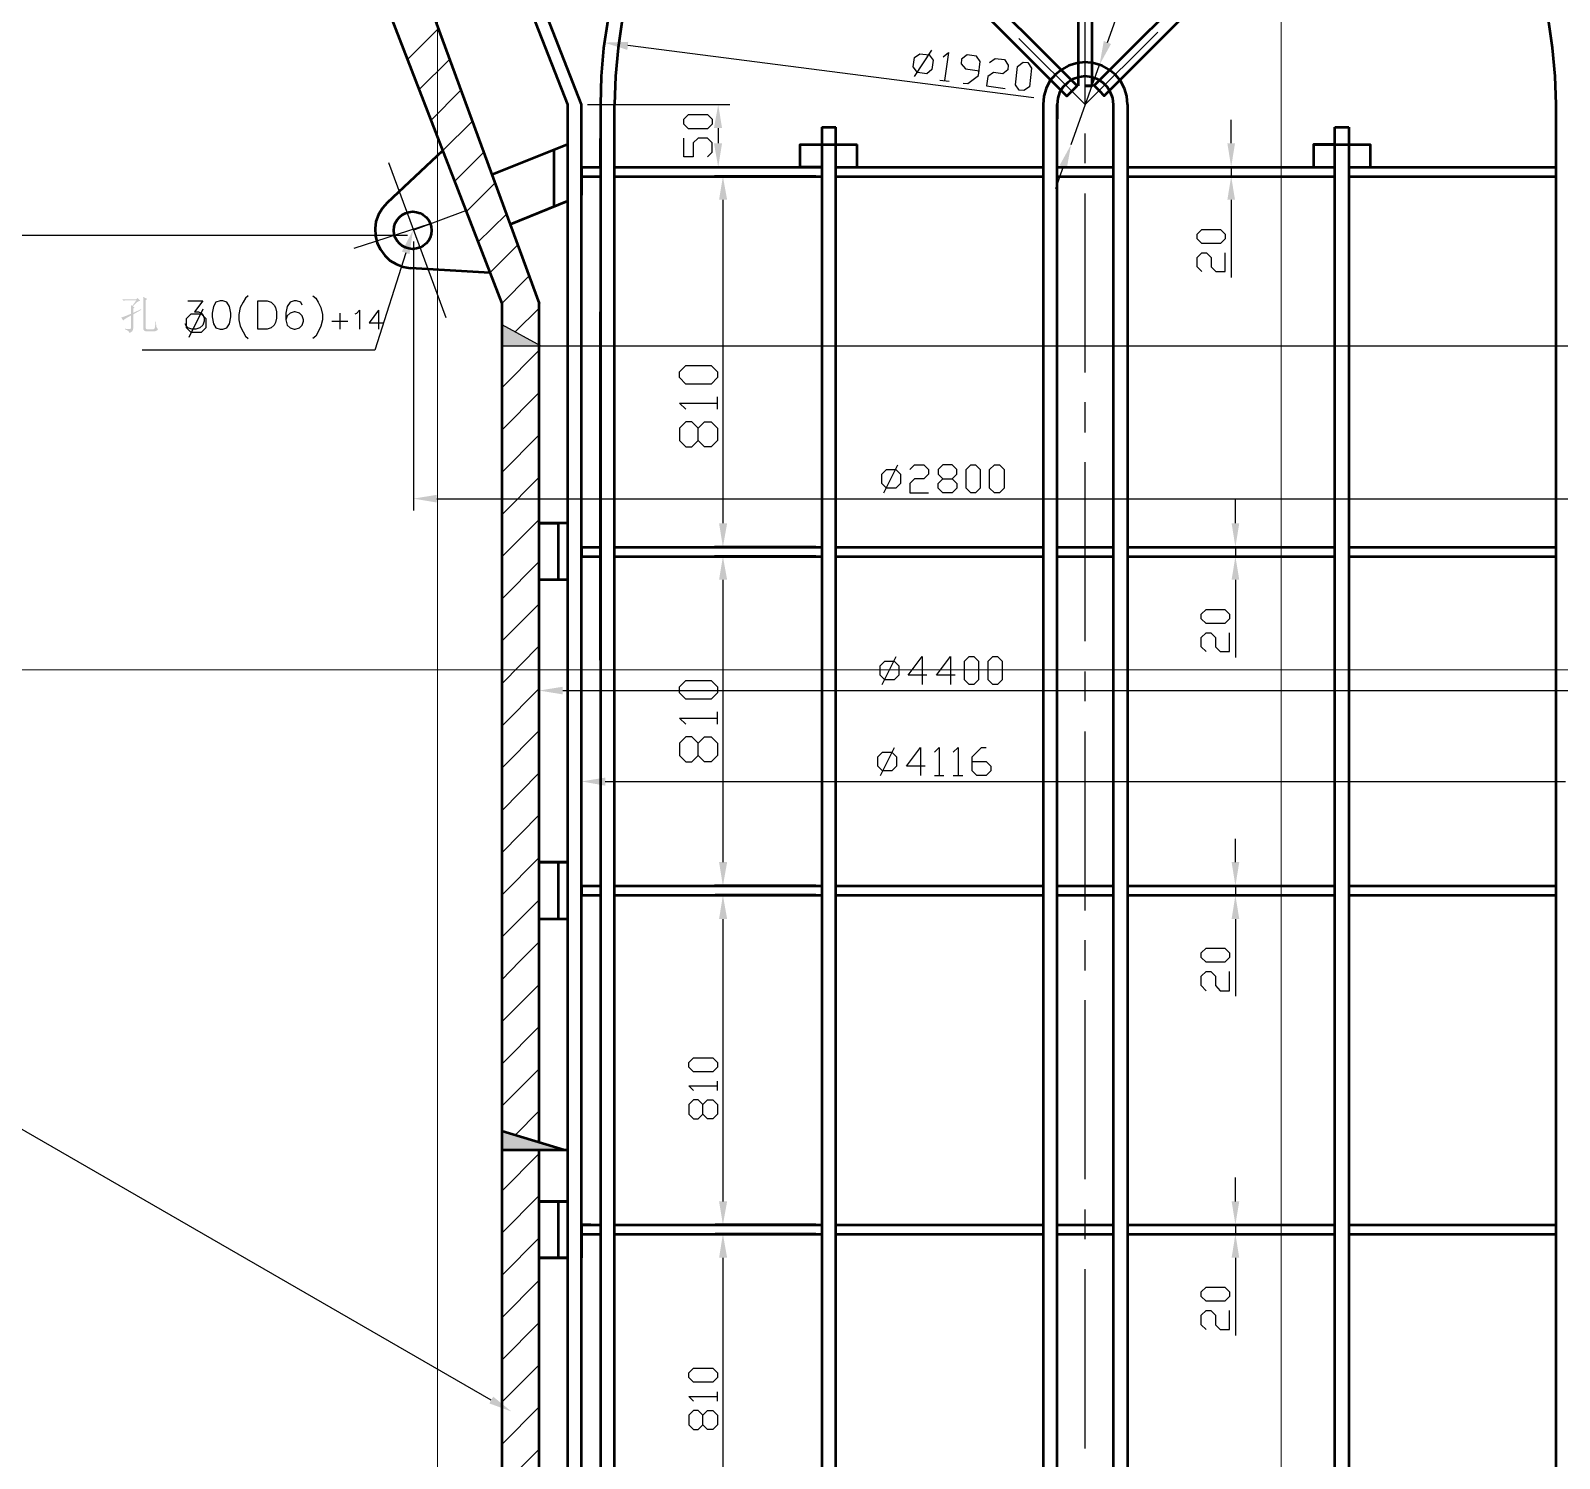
# Model space of a CAD drawing. Header units: millimetres. Extents: x 0 to 841, y 0 to 1189.
# Drawn here: x 127.6 to 280, y 515.9 to 658.2 of the extents above; entities that cross this region are included whole.
import ezdxf

# ---------------------------------------------------------------- set-up
doc = ezdxf.new("R2010")
doc.units = ezdxf.units.MM
doc.layers.add('C00-00-00', color=7, linetype='Continuous')
doc.layers.add('CBF-BF-BF', color=7, linetype='Continuous', true_color=0xbfbfbf)
doc.layers.add('CFF-00-FF', color=6, linetype='Continuous', true_color=0xff00ff)

msp = doc.modelspace()

# ---------------------------------------------------------------- hatches: boundary and pattern name
at = {"layer": 'C00-00-00'}
h = msp.add_hatch(color=256, dxfattribs=at)
h.dxf.hatch_style = 2
h.paths.add_polyline_path([(187.198, 657.124106), (187.113333, 656.319772), (184.827333, 657.039439)])
h = msp.add_hatch(color=256, dxfattribs=at)
h.dxf.hatch_style = 2
h.paths.add_polyline_path([(234.611333, 657.208772), (235.331, 656.912439), (234.188, 654.838106)])
h = msp.add_hatch(color=256, dxfattribs=at)
h.dxf.hatch_style = 2
h.paths.add_polyline_path([(195.749333, 648.530439), (196.553667, 648.530439), (196.172667, 650.858772)])
h = msp.add_hatch(color=256, dxfattribs=at)
h.dxf.hatch_style = 2
h.paths.add_polyline_path([(195.749333, 647.006439), (196.553667, 647.006439), (196.172667, 644.635772)])
h = msp.add_hatch(color=256, dxfattribs=at)
h.dxf.hatch_style = 2
h.paths.add_polyline_path([(230.208667, 644.805106), (230.928333, 644.551106), (231.351667, 646.879439)])
h = msp.add_hatch(color=256, dxfattribs=at)
h.dxf.hatch_style = 2
h.paths.add_polyline_path([(246.930333, 647.006439), (247.692333, 647.006439), (247.311333, 644.635772)])
h = msp.add_hatch(color=256, dxfattribs=at)
h.dxf.hatch_style = 2
h.paths.add_polyline_path([(196.257333, 641.376106), (197.061667, 641.376106), (196.638333, 643.704439)])
h = msp.add_hatch(color=256, dxfattribs=at)
h.dxf.hatch_style = 2
h.paths.add_polyline_path([(246.930333, 641.376106), (247.692333, 641.376106), (247.311333, 643.704439)])
h = msp.add_hatch(color=256, dxfattribs=at)
h.dxf.hatch_style = 2
h.paths.add_polyline_path([(164.634333, 636.211439), (165.735, 638.328106), (165.396333, 635.957439)])
h = msp.add_hatch(color=256, dxfattribs=at)
edge = h.paths.add_edge_path(flags=0)
edge.add_spline(control_points=[(138.855732, 630.916553), (138.855732, 631.17838), (138.85022, 631.435247), (138.839747, 631.686601), (138.839747, 631.686601), (139.248198, 631.4821), (139.248198, 631.4821), (139.248198, 631.4821), (139.075667, 631.356423), (139.075667, 631.356423), (139.075667, 631.356423), (139.075667, 628.717204), (139.075667, 628.717204), (139.054721, 628.517664), (139.15394, 628.428919), (139.373875, 628.449865), (139.373875, 628.449865), (139.845164, 628.449865), (139.845164, 628.449865), (139.939421, 628.470811), (139.997299, 628.546879), (140.018245, 628.678068), (140.039191, 628.808706), (140.049665, 628.983992), (140.049665, 629.204478), (140.049665, 629.204478), (140.127937, 629.204478), (140.127937, 629.204478), (140.127937, 629.015963), (140.13841, 628.861071), (140.159356, 628.740906), (140.180303, 628.62019), (140.237629, 628.539162), (140.332438, 628.497269), (140.258575, 628.3297), (140.106991, 628.245915), (139.876583, 628.245915), (139.876583, 628.245915), (139.248198, 628.245915), (139.248198, 628.245915), (138.975897, 628.235442), (138.844708, 628.345685), (138.855732, 628.576093), (138.855732, 628.576093), (138.855732, 630.916553), (138.855732, 630.916553)], knot_values=[0, 0, 0, 0, 1, 1, 1, 2, 2, 2, 3, 3, 3, 4, 4, 4, 5, 5, 5, 6, 6, 6, 7, 7, 7, 8, 8, 8, 9, 9, 9, 10, 10, 10, 11, 11, 11, 12, 12, 12, 13, 13, 13, 14, 14, 14, 15, 15, 15, 15], degree=3, periodic=1)
edge = h.paths.add_edge_path(flags=0)
edge.add_spline(control_points=[(138.651231, 630.398411), (138.399877, 630.261709), (138.132538, 630.110125), (137.850316, 629.942556), (137.850316, 629.942556), (137.850316, 628.560108), (137.850316, 628.560108), (137.850316, 628.340173), (137.724638, 628.183077), (137.473284, 628.088819), (137.452338, 628.245915), (137.305715, 628.36608), (137.033415, 628.449865), (137.033415, 628.449865), (137.033415, 628.513255), (137.033415, 628.513255), (137.263823, 628.492308), (137.420919, 628.481835), (137.504704, 628.481835), (137.588488, 628.481835), (137.630381, 628.534201), (137.630381, 628.638932), (137.630381, 628.638932), (137.630381, 629.832864), (137.630381, 629.832864), (137.15854, 629.591432), (136.902225, 629.423862), (136.860333, 629.330156), (136.860333, 629.330156), (136.656383, 629.628363), (136.656383, 629.628363), (136.854821, 629.691202), (137.179487, 629.816879), (137.630381, 630.005394), (137.630381, 630.403372), (137.624869, 630.696618), (137.614395, 630.885134), (137.614395, 630.885134), (137.756058, 630.790876), (137.756058, 630.790876), (137.756058, 630.790876), (138.164508, 631.356423), (138.164508, 631.356423), (138.164508, 631.356423), (137.268783, 631.356423), (137.268783, 631.356423), (137.132633, 631.356423), (137.006956, 631.340438), (136.891752, 631.30957), (136.891752, 631.30957), (136.750641, 631.450681), (136.750641, 631.450681), (136.750641, 631.450681), (138.148523, 631.450681), (138.148523, 631.450681), (138.148523, 631.450681), (138.2742, 631.592343), (138.2742, 631.592343), (138.2742, 631.592343), (138.556974, 631.30957), (138.556974, 631.30957), (138.473189, 631.298545), (138.386648, 631.26437), (138.297902, 631.207044), (138.208605, 631.149717), (138.049304, 630.995377), (137.818896, 630.744023), (137.818896, 630.744023), (137.991427, 630.63378), (137.991427, 630.63378), (137.991427, 630.63378), (137.850316, 630.539522), (137.850316, 630.539522), (137.850316, 630.539522), (137.850316, 630.099652), (137.850316, 630.099652), (138.027807, 630.183437), (138.284673, 630.303602), (138.619812, 630.461249), (138.619812, 630.461249), (138.651231, 630.398411), (138.651231, 630.398411)], knot_values=[0, 0, 0, 0, 1, 1, 1, 2, 2, 2, 3, 3, 3, 4, 4, 4, 5, 5, 5, 6, 6, 6, 7, 7, 7, 8, 8, 8, 9, 9, 9, 10, 10, 10, 11, 11, 11, 12, 12, 12, 13, 13, 13, 14, 14, 14, 15, 15, 15, 16, 16, 16, 17, 17, 17, 18, 18, 18, 19, 19, 19, 20, 20, 20, 21, 21, 21, 22, 22, 22, 23, 23, 23, 24, 24, 24, 25, 25, 25, 26, 26, 26, 27, 27, 27, 27], degree=3, periodic=1)
h = msp.add_hatch(color=256, dxfattribs=at)
h.dxf.hatch_style = 2
h.paths.add_polyline_path([(174.582667, 628.930106), (178.308, 626.940439), (174.582667, 626.940439)])
h = msp.add_hatch(color=256, dxfattribs=at)
h.dxf.hatch_style = 2
h.paths.add_polyline_path([(174.582667, 626.940439), (178.308, 626.813439), (174.582667, 626.813439)])
h = msp.add_hatch(color=256, dxfattribs=at)
h.dxf.hatch_style = 2
h.paths.add_polyline_path([(174.582667, 626.940439), (178.308, 626.940439), (178.308, 626.813439)])
h = msp.add_hatch(color=256, dxfattribs=at)
h.dxf.hatch_style = 2
h.paths.add_polyline_path([(168.105667, 611.954439), (168.105667, 611.192439), (165.777333, 611.573439)])
h = msp.add_hatch(color=256, dxfattribs=at)
h.dxf.hatch_style = 2
h.paths.add_polyline_path([(196.257333, 609.118106), (197.061667, 609.118106), (196.638333, 606.747439)])
h = msp.add_hatch(color=256, dxfattribs=at)
h.dxf.hatch_style = 2
h.paths.add_polyline_path([(247.353667, 609.118106), (248.115667, 609.118106), (247.734667, 606.747439)])
h = msp.add_hatch(color=256, dxfattribs=at)
h.dxf.hatch_style = 2
h.paths.add_polyline_path([(196.257333, 603.487772), (197.061667, 603.487772), (196.638333, 605.816106)])
h = msp.add_hatch(color=256, dxfattribs=at)
h.dxf.hatch_style = 2
h.paths.add_polyline_path([(247.353667, 603.487772), (248.115667, 603.487772), (247.734667, 605.816106)])
h = msp.add_hatch(color=256, dxfattribs=at)
h.dxf.hatch_style = 2
h.paths.add_polyline_path([(180.678667, 592.819772), (180.678667, 592.057772), (178.308, 592.438772)])
h = msp.add_hatch(color=256, dxfattribs=at)
h.dxf.hatch_style = 2
h.paths.add_polyline_path([(184.912, 583.760439), (184.912, 582.956106), (182.541333, 583.379439)])
h = msp.add_hatch(color=256, dxfattribs=at)
h.dxf.hatch_style = 2
h.paths.add_polyline_path([(196.257333, 575.336106), (197.061667, 575.336106), (196.638333, 572.965439)])
h = msp.add_hatch(color=256, dxfattribs=at)
h.dxf.hatch_style = 2
h.paths.add_polyline_path([(247.353667, 575.336106), (248.115667, 575.336106), (247.734667, 572.965439)])
h = msp.add_hatch(color=256, dxfattribs=at)
h.dxf.hatch_style = 2
h.paths.add_polyline_path([(196.257333, 569.663439), (197.061667, 569.663439), (196.638333, 572.034106)])
h = msp.add_hatch(color=256, dxfattribs=at)
h.dxf.hatch_style = 2
h.paths.add_polyline_path([(247.353667, 569.663439), (248.115667, 569.663439), (247.734667, 572.034106)])
h = msp.add_hatch(color=256, dxfattribs=at)
h.dxf.hatch_style = 2
h.paths.add_polyline_path([(174.582667, 548.539106), (180.848, 546.634106), (174.582667, 546.634106)])
h = msp.add_hatch(color=256, dxfattribs=at)
h.dxf.hatch_style = 2
h.paths.add_polyline_path([(196.257333, 541.511772), (197.061667, 541.511772), (196.638333, 539.183439)])
h = msp.add_hatch(color=256, dxfattribs=at)
h.dxf.hatch_style = 2
h.paths.add_polyline_path([(247.353667, 541.511772), (248.115667, 541.511772), (247.734667, 539.183439)])
h = msp.add_hatch(color=256, dxfattribs=at)
h.dxf.hatch_style = 2
h.paths.add_polyline_path([(196.257333, 535.881439), (197.061667, 535.881439), (196.638333, 538.252106)])
h = msp.add_hatch(color=256, dxfattribs=at)
h.dxf.hatch_style = 2
h.paths.add_polyline_path([(247.353667, 535.881439), (248.115667, 535.881439), (247.734667, 538.252106)])
h = msp.add_hatch(color=256, dxfattribs=at)
h.dxf.hatch_style = 2
h.paths.add_polyline_path([(173.736, 522.038439), (175.556333, 520.556772), (173.355, 521.361106)])

# ---------------------------------------------------------------- linework, layer by layer
at = {"layer": 'C00-00-00', "lineweight": 53}
for points in [[(233.468333, 652.720028), (233.468333, 700.895361), (232.071333, 700.895361), (232.071333, 652.720028)], [(231.436333, 652.212028), (230.928333, 651.704028), (196.638333, 686.036361)], [(231.436333, 652.212028), (231.944333, 652.720028), (197.612, 687.010028)], [(234.145667, 652.254361), (233.637667, 652.762361), (267.800667, 686.883028)], [(234.145667, 652.254361), (234.653667, 651.746361), (268.774333, 685.867028)], [(185.166, 659.281694), (184.742667, 656.487694), (184.488667, 653.693694), (184.446333, 650.857361)], [(186.605333, 659.324028), (186.182, 656.530028), (185.928, 653.693694), (185.843333, 650.857361)], [(279.696333, 650.857361), (279.611667, 653.693694), (279.357667, 656.530028), (278.934333, 659.324028)], [(236.982, 650.857361), (236.897333, 651.704028), (236.685667, 652.466028), (236.262333, 653.228028), (235.754333, 653.863028), (235.119333, 654.371028), (234.399667, 654.752028), (233.595333, 655.006028), (232.748667, 655.090694), (231.944333, 655.006028), (231.14, 654.752028), (230.420333, 654.371028), (229.785333, 653.863028), (229.235, 653.228028), (228.854, 652.466028), (228.642333, 651.704028), (228.557667, 650.857361)], [(235.585, 650.857361), (235.500333, 651.492361), (235.288667, 652.085028), (234.95, 652.635361), (234.526667, 653.058694), (233.976333, 653.397361), (233.383667, 653.609028), (232.748667, 653.693694), (232.156, 653.609028), (231.521, 653.397361), (231.013, 653.058694), (230.547333, 652.635361), (230.208667, 652.085028), (230.039333, 651.492361), (229.954667, 650.857361)], [(229.954667, 405.916694), (229.954667, 650.857361), (229.954667, 649.460361)], [(206.502, 644.634361), (204.343, 644.634361), (204.343, 646.878028), (210.015667, 646.878028)], [(207.899, 644.634361), (210.015667, 644.634361), (210.015667, 646.878028)], [(255.524, 646.878028), (261.154333, 646.878028), (261.154333, 644.634361)], [(257.640667, 646.878028), (255.524, 646.878028), (255.524, 644.634361)], [(163.152667, 641.078361), (162.687, 640.528028), (162.306, 639.893028), (162.052, 639.215694), (161.967333, 638.496028), (162.009667, 637.776361), (162.179, 637.056694), (162.517667, 636.421694), (162.941, 635.829028), (163.449, 635.321028), (164.084, 634.940028), (164.761333, 634.686028), (165.481, 634.559028)], [(184.446333, 595.485361), (184.446333, 630.198694)], [(182.541333, 456.589694), (182.541333, 488.509028), (182.541333, 520.428361), (182.541333, 552.305361), (182.541333, 584.224694), (182.541333, 616.144028)], [(181.144333, 609.116694), (178.308, 609.116694), (180.213, 609.116694)], [(182.541333, 572.964028), (182.541333, 606.746028), (184.446333, 606.746028)], [(182.541333, 606.746028), (182.541333, 605.814694), (184.446333, 605.814694)], [(182.541333, 437.836028), (182.541333, 444.397694), (182.541333, 456.589694), (182.541333, 491.303028), (182.541333, 526.058694), (182.541333, 560.772028), (182.541333, 595.485361)], [(182.541333, 539.182028), (182.541333, 572.964028), (184.446333, 572.964028)], [(182.541333, 572.964028), (182.541333, 572.032694), (184.446333, 572.032694)], [(182.541333, 505.400028), (182.541333, 539.182028), (184.446333, 539.182028)], [(183.472667, 539.182028), (182.541333, 539.182028), (182.541333, 538.250694), (184.446333, 538.250694)], [(182.541333, 538.250694), (182.541333, 535.880028)]]:
    msp.add_lwpolyline(points, dxfattribs=at)
at = {"layer": 'C00-00-00', "lineweight": 25}
for points in [[(227.626333, 651.534694), (187.155667, 656.741694)], [(215.730667, 653.651361), (217.466333, 656.276028)], [(218.609333, 655.641028), (219.117333, 656.064361), (218.736333, 653.270361)], [(220.599, 653.016361), (221.064667, 652.974028), (222.123, 653.778361), (222.292333, 655.175361), (221.911333, 655.683361), (220.98, 655.810361), (220.429667, 655.387028), (220.387333, 654.921361), (220.810667, 654.413361), (222.207667, 654.244028)], [(223.223667, 655.048361), (223.774, 655.471694), (224.705333, 655.344694), (225.086333, 654.794361), (225.044, 654.328694), (224.536, 653.947694), (223.604667, 654.074694), (223.054333, 653.651361), (222.927333, 652.720028), (224.79, 652.466028)], [(231.351667, 646.878028), (234.188, 654.836694)], [(218.270667, 653.312694), (219.202, 653.185694)], [(195.114333, 645.650361), (195.58, 646.116028), (195.58, 647.047361), (195.114333, 647.513028), (194.183, 647.513028), (193.675, 647.047361), (193.675, 645.650361), (192.743667, 645.650361), (192.743667, 647.513028)], [(165.015333, 636.083028), (161.925, 626.388694), (138.726333, 626.388694)], [(244.390333, 634.220361), (243.924667, 634.686028), (243.924667, 635.617361), (244.390333, 636.083028), (244.856, 636.083028), (245.321667, 635.617361), (245.321667, 634.686028), (245.787333, 634.220361), (246.718667, 634.220361), (246.718667, 636.083028)], [(143.298333, 631.299361), (144.78, 631.299361), (143.975667, 630.198694), (144.356667, 630.198694), (144.653, 630.071694), (144.78, 629.944694), (144.907, 629.563694), (144.907, 629.267361), (144.78, 628.886361), (144.483667, 628.590028), (144.102667, 628.463028), (143.679333, 628.463028), (143.298333, 628.590028), (143.171333, 628.759361), (143.044333, 629.013361)], [(149.309667, 631.807361), (149.055667, 631.553361), (148.801667, 631.172361), (148.505333, 630.622028), (148.378333, 629.944694), (148.378333, 629.394361), (148.505333, 628.759361), (148.801667, 628.209028), (149.055667, 627.785694), (149.309667, 627.531694)], [(154.686, 630.876028), (154.559, 631.172361), (154.135667, 631.299361), (153.881667, 631.299361), (153.500667, 631.172361), (153.204333, 630.749028), (153.077333, 630.071694), (153.077333, 629.394361), (153.204333, 628.886361), (153.500667, 628.590028), (153.881667, 628.463028), (154.008667, 628.463028), (154.432, 628.590028), (154.686, 628.886361), (154.813, 629.267361), (154.813, 629.394361), (154.686, 629.817694), (154.432, 630.071694), (154.008667, 630.198694), (153.881667, 630.198694), (153.500667, 630.071694), (153.204333, 629.817694), (153.077333, 629.394361)], [(155.744333, 631.807361), (156.040667, 631.553361), (156.294667, 631.172361), (156.548667, 630.622028), (156.718, 629.944694), (156.718, 629.394361), (156.548667, 628.759361), (156.294667, 628.209028), (156.040667, 627.785694), (155.744333, 627.531694)], [(143.425333, 627.658694), (144.822333, 630.495028)], [(159.977667, 629.987028), (160.147, 630.071694), (160.401, 630.368028), (160.401, 628.463028)], [(162.306, 630.368028), (161.374667, 629.098028), (162.729333, 629.098028)], [(162.306, 630.368028), (162.306, 628.463028)], [(192.955333, 620.504361), (192.320333, 621.097028), (196.088, 621.097028)], [(196.088, 620.504361), (196.088, 621.732028)], [(196.088, 617.371694), (195.453, 616.736694), (194.818, 616.736694), (194.183, 617.371694), (194.183, 618.599361), (193.548, 619.234361), (192.955333, 619.234361), (192.320333, 618.599361), (192.320333, 617.371694), (192.955333, 616.736694), (193.548, 616.736694), (194.183, 617.371694)], [(194.183, 618.599361), (194.818, 619.234361), (195.453, 619.234361), (196.088, 618.599361), (196.088, 617.371694)], [(212.682667, 612.164694), (214.079667, 614.958694)], [(215.265, 614.493028), (215.730667, 614.958694), (216.662, 614.958694), (217.127667, 614.493028), (217.127667, 614.027361), (216.662, 613.561694), (215.730667, 613.561694), (215.265, 613.096028), (215.265, 612.164694), (217.127667, 612.164694)], [(218.567, 612.164694), (218.101333, 612.630361), (218.101333, 613.096028), (218.567, 613.561694), (219.498333, 613.561694), (219.964, 614.027361), (219.964, 614.493028), (219.498333, 614.958694), (218.567, 614.958694), (218.101333, 614.493028), (218.101333, 614.027361), (218.567, 613.561694)], [(219.498333, 613.561694), (219.964, 613.096028), (219.964, 612.630361), (219.498333, 612.164694), (218.567, 612.164694)], [(244.813667, 596.332028), (244.305667, 596.797694), (244.305667, 597.729028), (244.813667, 598.194694), (245.279333, 598.194694), (245.745, 597.729028), (245.745, 596.797694), (246.210667, 596.332028), (247.142, 596.332028), (247.142, 598.194694)], [(212.513333, 593.030028), (213.910333, 595.824028)], [(216.958333, 593.961361), (215.095667, 593.961361), (216.492667, 595.824028), (216.492667, 593.030028)], [(219.794667, 593.961361), (217.932, 593.961361), (219.329, 595.824028), (219.329, 593.030028)], [(196.088, 589.093028), (196.088, 590.320694)], [(192.955333, 589.093028), (192.320333, 589.685694), (196.088, 589.685694)], [(196.088, 585.960361), (195.453, 585.325361), (194.818, 585.325361), (194.183, 585.960361), (194.183, 587.188028), (193.548, 587.823028), (192.955333, 587.823028), (192.320333, 587.188028), (192.320333, 585.960361), (192.955333, 585.325361), (193.548, 585.325361), (194.183, 585.960361)], [(194.183, 587.188028), (194.818, 587.823028), (195.453, 587.823028), (196.088, 587.188028), (196.088, 585.960361)], [(212.344, 583.970694), (213.741, 586.764694)], [(216.789, 584.902028), (214.926333, 584.902028), (216.323333, 586.764694), (216.323333, 583.970694)], [(217.720333, 586.299028), (218.186, 586.764694), (218.186, 583.970694)], [(219.583, 586.299028), (220.091, 586.764694), (220.091, 583.970694)], [(221.488, 585.367694), (222.885, 585.367694), (223.350667, 584.902028), (223.350667, 584.436361), (222.885, 583.970694), (221.953667, 583.970694), (221.488, 584.436361), (221.488, 585.833361), (222.419333, 586.764694), (222.885, 586.764694)], [(217.720333, 583.970694), (218.651667, 583.970694)], [(219.583, 583.970694), (220.556667, 583.970694)], [(173.524333, 521.698361), (79.290333, 576.054361), (66.632667, 576.054361)], [(244.813667, 562.507694), (244.305667, 563.015694), (244.305667, 563.947028), (244.813667, 564.412694), (245.279333, 564.412694), (245.745, 563.947028), (245.745, 563.015694), (246.210667, 562.507694), (247.142, 562.507694), (247.142, 564.412694)], [(196.088, 552.559361), (196.088, 553.490694)], [(193.717333, 552.559361), (193.251667, 553.025028), (196.088, 553.025028)], [(196.088, 550.188694), (195.622333, 549.723028), (195.114333, 549.723028), (194.648667, 550.188694), (194.648667, 551.162361), (194.183, 551.628028), (193.717333, 551.628028), (193.251667, 551.162361), (193.251667, 550.188694), (193.717333, 549.723028), (194.183, 549.723028), (194.648667, 550.188694)], [(194.648667, 551.162361), (195.114333, 551.628028), (195.622333, 551.628028), (196.088, 551.162361), (196.088, 550.188694)], [(244.813667, 528.725694), (244.305667, 529.191361), (244.305667, 530.165028), (244.813667, 530.630694), (245.279333, 530.630694), (245.745, 530.165028), (245.745, 529.191361), (246.210667, 528.725694), (247.142, 528.725694), (247.142, 530.630694)], [(193.717333, 521.571361), (193.251667, 522.037028), (196.088, 522.037028)], [(196.088, 521.571361), (196.088, 522.502694)], [(196.088, 519.243028), (195.622333, 518.777361), (195.114333, 518.777361), (194.648667, 519.243028), (194.648667, 520.174361), (194.183, 520.640028), (193.717333, 520.640028), (193.251667, 520.174361), (193.251667, 519.243028), (193.717333, 518.777361), (194.183, 518.777361), (194.648667, 519.243028)], [(194.648667, 520.174361), (195.114333, 520.640028), (195.622333, 520.640028), (196.088, 520.174361), (196.088, 519.243028)]]:
    msp.add_lwpolyline(points, dxfattribs=at)
for points in [[(216.027, 654.074694), (215.603667, 654.625028), (215.730667, 655.556361), (216.281, 655.937361), (217.212333, 655.810361), (217.593333, 655.302361), (217.466333, 654.371028), (216.958333, 653.947694)], [(226.187, 652.296694), (225.806, 652.847028), (226.017667, 654.667361), (226.568, 655.090694), (227.033667, 655.048361), (227.414667, 654.498028), (227.203, 652.635361), (226.652667, 652.254361)], [(195.58, 648.910028), (195.114333, 648.444361), (193.209333, 648.444361), (192.743667, 648.910028), (192.743667, 649.418028), (193.209333, 649.883694), (195.114333, 649.883694), (195.58, 649.418028)], [(246.718667, 637.480028), (246.253, 637.014361), (244.390333, 637.014361), (243.924667, 637.480028), (243.924667, 637.945694), (244.390333, 638.411361), (246.253, 638.411361), (246.718667, 637.945694)], [(146.515667, 631.299361), (146.092333, 631.172361), (145.838333, 630.749028), (145.711333, 630.071694), (145.711333, 629.690694), (145.838333, 629.013361), (146.092333, 628.590028), (146.515667, 628.463028), (146.769667, 628.463028), (147.193, 628.590028), (147.447, 629.013361), (147.574, 629.690694), (147.574, 630.071694), (147.447, 630.749028), (147.193, 631.172361), (146.769667, 631.299361)], [(150.283333, 628.463028), (150.283333, 631.299361), (151.214667, 631.299361), (151.595667, 631.172361), (151.892, 630.876028), (152.019, 630.622028), (152.146, 630.198694), (152.146, 629.563694), (152.019, 629.140361), (151.892, 628.886361), (151.595667, 628.590028), (151.214667, 628.463028)], [(143.637, 628.124361), (143.171333, 628.590028), (143.171333, 629.521361), (143.637, 629.987028), (144.610667, 629.987028), (145.076333, 629.521361), (145.076333, 628.590028), (144.610667, 628.124361)], [(196.088, 623.637028), (195.453, 623.002028), (192.955333, 623.002028), (192.320333, 623.637028), (192.320333, 624.229694), (192.955333, 624.864694), (195.453, 624.864694), (196.088, 624.229694)], [(212.936667, 612.630361), (212.471, 613.096028), (212.471, 614.027361), (212.936667, 614.493028), (213.868, 614.493028), (214.333667, 614.027361), (214.333667, 613.096028), (213.868, 612.630361)], [(221.361, 612.164694), (220.895333, 612.630361), (220.895333, 614.493028), (221.361, 614.958694), (221.826667, 614.958694), (222.292333, 614.493028), (222.292333, 612.630361), (221.826667, 612.164694)], [(223.731667, 612.164694), (223.223667, 612.630361), (223.223667, 614.493028), (223.731667, 614.958694), (224.197333, 614.958694), (224.663, 614.493028), (224.663, 612.630361), (224.197333, 612.164694)], [(247.142, 599.591694), (246.676333, 599.126028), (244.813667, 599.126028), (244.305667, 599.591694), (244.305667, 600.057361), (244.813667, 600.523028), (246.676333, 600.523028), (247.142, 600.057361)], [(212.767333, 593.495694), (212.301667, 593.961361), (212.301667, 594.892694), (212.767333, 595.358361), (213.698667, 595.358361), (214.164333, 594.892694), (214.164333, 593.961361), (213.698667, 593.495694)], [(221.191667, 593.030028), (220.726, 593.495694), (220.726, 595.358361), (221.191667, 595.824028), (221.657333, 595.824028), (222.123, 595.358361), (222.123, 593.495694), (221.657333, 593.030028)], [(223.562333, 593.030028), (223.096667, 593.495694), (223.096667, 595.358361), (223.562333, 595.824028), (224.028, 595.824028), (224.493667, 595.358361), (224.493667, 593.495694), (224.028, 593.030028)], [(196.088, 592.225694), (195.453, 591.590694), (192.955333, 591.590694), (192.320333, 592.225694), (192.320333, 592.818361), (192.955333, 593.453361), (195.453, 593.453361), (196.088, 592.818361)], [(212.555667, 584.436361), (212.09, 584.902028), (212.09, 585.833361), (212.555667, 586.299028), (213.487, 586.299028), (213.952667, 585.833361), (213.952667, 584.902028), (213.487, 584.436361)], [(247.142, 565.809694), (246.676333, 565.344028), (244.813667, 565.344028), (244.305667, 565.809694), (244.305667, 566.275361), (244.813667, 566.741028), (246.676333, 566.741028), (247.142, 566.275361)], [(196.088, 554.887694), (195.622333, 554.422028), (193.717333, 554.422028), (193.251667, 554.887694), (193.251667, 555.353361), (193.717333, 555.819028), (195.622333, 555.819028), (196.088, 555.353361)], [(247.142, 532.027694), (246.676333, 531.562028), (244.813667, 531.562028), (244.305667, 532.027694), (244.305667, 532.493361), (244.813667, 532.959028), (246.676333, 532.959028), (247.142, 532.493361)], [(196.088, 523.942028), (195.622333, 523.476361), (193.717333, 523.476361), (193.251667, 523.942028), (193.251667, 524.407694), (193.717333, 524.873361), (195.622333, 524.873361), (196.088, 524.407694)]]:
    msp.add_lwpolyline(points, close=True, dxfattribs=at)
at = {"layer": 'C00-00-00', "lineweight": 53}
for points in [[(232.748667, 652.720028), (233.468333, 652.720028)], [(181.144333, 575.334694), (178.308, 575.334694)], [(181.144333, 541.510361), (178.308, 541.510361)], [(181.144333, 535.880028), (178.308, 535.880028)]]:
    msp.add_lwpolyline(points, close=True, dxfattribs=at)
msp.add_ellipse((165.713833, 638.326694), major_axis=(1.883833, 0), ratio=0.988764, start_param=0, end_param=6.283185, dxfattribs=at)
for points in [[(152.992667, 686.883028), (152.992667, 686.883028), (174.582667, 631.045361), (174.582667, 631.045361)], [(158.072667, 686.205694), (158.072667, 686.205694), (178.308, 631.045361), (178.308, 631.045361)], [(167.047333, 686.883028), (167.047333, 686.883028), (181.144333, 650.857361), (181.144333, 650.857361)], [(182.541333, 650.857361), (182.541333, 650.857361), (168.486667, 686.883028), (168.486667, 686.883028)], [(181.144333, 650.857361), (181.144333, 650.857361), (181.144333, 437.836028), (181.144333, 437.836028)], [(182.541333, 437.836028), (182.541333, 437.836028), (182.541333, 650.857361), (182.541333, 650.857361)], [(184.446333, 650.857361), (184.446333, 650.857361), (184.446333, 406.848028), (184.446333, 406.848028)], [(185.843333, 406.848028), (185.843333, 406.848028), (185.843333, 650.857361), (185.843333, 650.857361)], [(228.557667, 650.857361), (228.557667, 650.857361), (228.557667, 405.916694), (228.557667, 405.916694)], [(235.585, 405.916694), (235.585, 405.916694), (235.585, 650.857361), (235.585, 650.857361)], [(236.982, 650.857361), (236.982, 650.857361), (236.982, 405.916694), (236.982, 405.916694)], [(279.696333, 406.848028), (279.696333, 406.848028), (279.696333, 650.857361), (279.696333, 650.857361)], [(206.502, 648.613694), (206.502, 648.613694), (206.502, 421.876361), (206.502, 421.876361)], [(206.502, 648.613694), (206.502, 648.613694), (207.899, 648.613694), (207.899, 648.613694)], [(207.899, 421.876361), (207.899, 421.876361), (207.899, 648.613694), (207.899, 648.613694)], [(257.640667, 421.876361), (257.640667, 421.876361), (257.640667, 648.613694), (257.640667, 648.613694)], [(257.640667, 648.613694), (257.640667, 648.613694), (259.037667, 648.613694), (259.037667, 648.613694)], [(259.037667, 648.613694), (259.037667, 648.613694), (259.037667, 421.876361), (259.037667, 421.876361)], [(181.144333, 646.878028), (181.144333, 646.878028), (173.609, 643.872361), (173.609, 643.872361)], [(179.789667, 646.370028), (179.789667, 646.370028), (179.789667, 640.739694), (179.789667, 640.739694)], [(182.541333, 644.634361), (182.541333, 644.634361), (182.541333, 647.470694), (182.541333, 647.470694)], [(182.541333, 644.634361), (182.541333, 644.634361), (182.541333, 647.005028), (182.541333, 647.005028)], [(184.446333, 644.634361), (184.446333, 644.634361), (184.446333, 647.470694), (184.446333, 647.470694)], [(168.698333, 646.243028), (168.698333, 646.243028), (163.152667, 641.078361), (163.152667, 641.078361)], [(182.541333, 644.634361), (182.541333, 644.634361), (184.446333, 644.634361), (184.446333, 644.634361)], [(182.541333, 644.634361), (182.541333, 644.634361), (182.541333, 641.840361), (182.541333, 641.840361)], [(182.541333, 643.703028), (182.541333, 643.703028), (184.446333, 643.703028), (184.446333, 643.703028)], [(185.843333, 644.634361), (185.843333, 644.634361), (206.502, 644.634361), (206.502, 644.634361)], [(185.843333, 643.703028), (185.843333, 643.703028), (206.502, 643.703028), (206.502, 643.703028)], [(205.909333, 643.703028), (205.909333, 643.703028), (195.791667, 643.703028), (195.791667, 643.703028)], [(207.899, 644.634361), (207.899, 644.634361), (228.557667, 644.634361), (228.557667, 644.634361)], [(207.899, 643.703028), (207.899, 643.703028), (228.557667, 643.703028), (228.557667, 643.703028)], [(229.954667, 644.634361), (229.954667, 644.634361), (235.585, 644.634361), (235.585, 644.634361)], [(229.954667, 643.703028), (229.954667, 643.703028), (235.585, 643.703028), (235.585, 643.703028)], [(236.982, 644.634361), (236.982, 644.634361), (257.640667, 644.634361), (257.640667, 644.634361)], [(236.982, 643.703028), (236.982, 643.703028), (257.640667, 643.703028), (257.640667, 643.703028)], [(259.037667, 644.634361), (259.037667, 644.634361), (279.696333, 644.634361), (279.696333, 644.634361)], [(259.037667, 643.703028), (259.037667, 643.703028), (279.696333, 643.703028), (279.696333, 643.703028)], [(181.144333, 641.247694), (181.144333, 641.247694), (175.429333, 638.919361), (175.429333, 638.919361)], [(173.397333, 634.093361), (173.397333, 634.093361), (165.481, 634.559028), (165.481, 634.559028)], [(174.582667, 631.045361), (174.582667, 631.045361), (174.582667, 450.112694), (174.582667, 450.112694)], [(178.308, 547.394694), (178.308, 547.394694), (178.308, 631.045361), (178.308, 631.045361)], [(180.213, 609.116694), (180.213, 609.116694), (180.213, 603.486361), (180.213, 603.486361)], [(182.541333, 606.746028), (182.541333, 606.746028), (182.541333, 609.116694), (182.541333, 609.116694)], [(185.843333, 606.746028), (185.843333, 606.746028), (206.502, 606.746028), (206.502, 606.746028)], [(205.909333, 606.746028), (205.909333, 606.746028), (195.791667, 606.746028), (195.791667, 606.746028)], [(207.899, 606.746028), (207.899, 606.746028), (228.557667, 606.746028), (228.557667, 606.746028)], [(229.954667, 606.746028), (229.954667, 606.746028), (235.585, 606.746028), (235.585, 606.746028)], [(236.982, 606.746028), (236.982, 606.746028), (257.640667, 606.746028), (257.640667, 606.746028)], [(259.037667, 606.746028), (259.037667, 606.746028), (279.696333, 606.746028), (279.696333, 606.746028)], [(185.843333, 605.814694), (185.843333, 605.814694), (206.502, 605.814694), (206.502, 605.814694)], [(205.909333, 605.814694), (205.909333, 605.814694), (195.791667, 605.814694), (195.791667, 605.814694)], [(207.899, 605.814694), (207.899, 605.814694), (228.557667, 605.814694), (228.557667, 605.814694)], [(229.954667, 605.814694), (229.954667, 605.814694), (235.585, 605.814694), (235.585, 605.814694)], [(236.982, 605.814694), (236.982, 605.814694), (257.640667, 605.814694), (257.640667, 605.814694)], [(259.037667, 605.814694), (259.037667, 605.814694), (279.696333, 605.814694), (279.696333, 605.814694)], [(181.144333, 603.486361), (181.144333, 603.486361), (178.308, 603.486361), (178.308, 603.486361)], [(180.213, 575.334694), (180.213, 575.334694), (180.213, 569.662028), (180.213, 569.662028)], [(182.541333, 572.964028), (182.541333, 572.964028), (182.541333, 575.334694), (182.541333, 575.334694)], [(185.843333, 572.964028), (185.843333, 572.964028), (206.502, 572.964028), (206.502, 572.964028)], [(185.843333, 572.032694), (185.843333, 572.032694), (206.502, 572.032694), (206.502, 572.032694)], [(205.909333, 572.964028), (205.909333, 572.964028), (195.791667, 572.964028), (195.791667, 572.964028)], [(205.909333, 572.032694), (205.909333, 572.032694), (195.876333, 572.032694), (195.876333, 572.032694)], [(207.899, 572.964028), (207.899, 572.964028), (228.557667, 572.964028), (228.557667, 572.964028)], [(207.899, 572.032694), (207.899, 572.032694), (228.557667, 572.032694), (228.557667, 572.032694)], [(229.954667, 572.964028), (229.954667, 572.964028), (235.585, 572.964028), (235.585, 572.964028)], [(229.954667, 572.032694), (229.954667, 572.032694), (235.585, 572.032694), (235.585, 572.032694)], [(236.982, 572.964028), (236.982, 572.964028), (257.640667, 572.964028), (257.640667, 572.964028)], [(236.982, 572.032694), (236.982, 572.032694), (257.640667, 572.032694), (257.640667, 572.032694)], [(259.037667, 572.964028), (259.037667, 572.964028), (279.696333, 572.964028), (279.696333, 572.964028)], [(259.037667, 572.032694), (259.037667, 572.032694), (279.696333, 572.032694), (279.696333, 572.032694)], [(181.144333, 569.662028), (181.144333, 569.662028), (178.308, 569.662028), (178.308, 569.662028)], [(178.308, 437.836028), (178.308, 437.836028), (178.308, 546.632694), (178.308, 546.632694)], [(180.213, 541.510361), (180.213, 541.510361), (180.213, 535.880028), (180.213, 535.880028)], [(182.541333, 539.182028), (182.541333, 539.182028), (182.541333, 541.510361), (182.541333, 541.510361)], [(185.843333, 539.182028), (185.843333, 539.182028), (206.502, 539.182028), (206.502, 539.182028)], [(185.843333, 538.250694), (185.843333, 538.250694), (206.502, 538.250694), (206.502, 538.250694)], [(205.909333, 539.182028), (205.909333, 539.182028), (195.876333, 539.182028), (195.876333, 539.182028)], [(205.909333, 538.250694), (205.909333, 538.250694), (195.876333, 538.250694), (195.876333, 538.250694)], [(207.899, 539.182028), (207.899, 539.182028), (228.557667, 539.182028), (228.557667, 539.182028)], [(207.899, 538.250694), (207.899, 538.250694), (228.557667, 538.250694), (228.557667, 538.250694)], [(229.954667, 539.182028), (229.954667, 539.182028), (235.585, 539.182028), (235.585, 539.182028)], [(229.954667, 538.250694), (229.954667, 538.250694), (235.585, 538.250694), (235.585, 538.250694)], [(236.982, 539.182028), (236.982, 539.182028), (257.640667, 539.182028), (257.640667, 539.182028)], [(236.982, 538.250694), (236.982, 538.250694), (257.640667, 538.250694), (257.640667, 538.250694)], [(259.037667, 539.182028), (259.037667, 539.182028), (279.696333, 539.182028), (279.696333, 539.182028)], [(259.037667, 538.250694), (259.037667, 538.250694), (279.696333, 538.250694), (279.696333, 538.250694)]]:
    msp.add_open_spline(points, degree=3, dxfattribs=at)
at = {"layer": 'C00-00-00', "lineweight": 25}
for points in [[(239.310333, 669.230028), (239.310333, 669.230028), (234.95, 657.038028), (234.95, 657.038028)], [(232.748667, 650.984361), (232.748667, 650.984361), (232.748667, 668.849028), (232.748667, 668.849028)], [(165.184667, 655.344694), (165.184667, 655.344694), (168.275, 658.435028), (168.275, 658.435028)], [(232.748667, 650.857361), (232.748667, 650.857361), (226.144667, 657.461361), (226.144667, 657.461361)], [(232.748667, 650.857361), (232.748667, 650.857361), (239.987667, 658.096361), (239.987667, 658.096361)], [(166.327667, 652.339028), (166.327667, 652.339028), (169.375667, 655.344694), (169.375667, 655.344694)], [(167.513, 649.291028), (167.513, 649.291028), (170.518667, 652.296694), (170.518667, 652.296694)], [(183.134, 650.857361), (183.134, 650.857361), (197.315667, 650.857361), (197.315667, 650.857361)], [(247.311333, 647.005028), (247.311333, 647.005028), (247.311333, 649.333361), (247.311333, 649.333361)], [(168.698333, 646.243028), (168.698333, 646.243028), (171.661667, 649.206361), (171.661667, 649.206361)], [(196.172667, 648.529028), (196.172667, 648.529028), (196.172667, 647.005028), (196.172667, 647.005028)], [(232.748667, 645.015361), (232.748667, 645.015361), (232.748667, 647.978694), (232.748667, 647.978694)], [(169.037, 629.606028), (169.037, 629.606028), (163.322, 645.057694), (163.322, 645.057694)], [(169.883667, 643.195028), (169.883667, 643.195028), (172.804667, 646.116028), (172.804667, 646.116028)], [(186.436, 644.634361), (186.436, 644.634361), (197.315667, 644.634361), (197.315667, 644.634361)], [(205.316667, 643.703028), (205.316667, 643.703028), (195.495333, 643.703028), (195.495333, 643.703028)], [(230.547333, 644.676694), (230.547333, 644.676694), (229.785333, 642.475361), (229.785333, 642.475361)], [(254.931333, 644.634361), (254.931333, 644.634361), (246.126, 644.634361), (246.126, 644.634361)], [(254.931333, 643.703028), (254.931333, 643.703028), (246.126, 643.703028), (246.126, 643.703028)], [(247.311333, 644.634361), (247.311333, 644.634361), (247.311333, 643.703028), (247.311333, 643.703028)], [(171.026667, 640.147028), (171.026667, 640.147028), (173.905333, 643.025694), (173.905333, 643.025694)], [(232.748667, 624.145028), (232.748667, 624.145028), (232.748667, 642.009694), (232.748667, 642.009694)], [(170.984333, 640.274028), (170.984333, 640.274028), (165.735, 638.326694), (165.735, 638.326694)], [(196.638333, 641.374694), (196.638333, 641.374694), (196.638333, 609.116694), (196.638333, 609.116694)], [(247.311333, 641.374694), (247.311333, 641.374694), (247.311333, 633.627694), (247.311333, 633.627694)], [(167.470667, 638.961694), (167.470667, 638.961694), (159.850667, 636.506361), (159.850667, 636.506361)], [(172.212, 637.141361), (172.212, 637.141361), (175.048333, 639.935361), (175.048333, 639.935361)], [(165.184667, 637.818694), (165.184667, 637.818694), (122.766667, 637.818694), (122.766667, 637.818694)], [(165.777333, 637.226028), (165.777333, 637.226028), (165.777333, 610.386694), (165.777333, 610.386694)], [(173.397333, 634.093361), (173.397333, 634.093361), (176.191333, 636.887361), (176.191333, 636.887361)], [(174.582667, 631.045361), (174.582667, 631.045361), (177.334333, 633.797028), (177.334333, 633.797028)], [(158.453667, 630.071694), (158.453667, 630.071694), (158.453667, 628.463028), (158.453667, 628.463028)], [(175.937333, 628.209028), (175.937333, 628.209028), (178.308, 630.579694), (178.308, 630.579694)], [(157.649333, 629.267361), (157.649333, 629.267361), (159.258, 629.267361), (159.258, 629.267361)], [(174.582667, 628.928694), (174.582667, 628.928694), (178.477333, 626.812028), (178.477333, 626.812028)], [(174.582667, 626.812028), (174.582667, 626.812028), (290.957, 626.812028), (290.957, 626.812028)], [(174.582667, 622.621028), (174.582667, 622.621028), (178.308, 626.388694), (178.308, 626.388694)], [(174.582667, 618.387694), (174.582667, 618.387694), (178.308, 622.155361), (178.308, 622.155361)], [(232.748667, 618.176028), (232.748667, 618.176028), (232.748667, 621.181694), (232.748667, 621.181694)], [(174.582667, 614.196694), (174.582667, 614.196694), (178.308, 617.922028), (178.308, 617.922028)], [(232.748667, 597.348028), (232.748667, 597.348028), (232.748667, 615.212694), (232.748667, 615.212694)], [(174.582667, 609.963361), (174.582667, 609.963361), (178.308, 613.731028), (178.308, 613.731028)], [(168.105667, 611.572028), (168.105667, 611.572028), (296.968333, 611.572028), (296.968333, 611.572028)], [(247.734667, 609.116694), (247.734667, 609.116694), (247.734667, 611.445028), (247.734667, 611.445028)], [(174.582667, 605.772361), (174.582667, 605.772361), (178.308, 609.497694), (178.308, 609.497694)], [(205.316667, 606.746028), (205.316667, 606.746028), (195.495333, 606.746028), (195.495333, 606.746028)], [(247.734667, 606.746028), (247.734667, 606.746028), (247.734667, 605.814694), (247.734667, 605.814694)], [(247.904, 606.746028), (247.904, 606.746028), (248.92, 606.746028), (248.92, 606.746028)], [(174.582667, 601.539028), (174.582667, 601.539028), (178.308, 605.306694), (178.308, 605.306694)], [(205.316667, 605.814694), (205.316667, 605.814694), (195.495333, 605.814694), (195.495333, 605.814694)], [(247.904, 605.814694), (247.904, 605.814694), (248.92, 605.814694), (248.92, 605.814694)], [(178.308, 602.893694), (178.308, 602.893694), (178.308, 591.252028), (178.308, 591.252028)], [(196.638333, 603.486361), (196.638333, 603.486361), (196.638333, 575.334694), (196.638333, 575.334694)], [(247.734667, 603.486361), (247.734667, 603.486361), (247.734667, 595.739361), (247.734667, 595.739361)], [(174.582667, 597.348028), (174.582667, 597.348028), (178.308, 601.073361), (178.308, 601.073361)], [(174.582667, 593.114694), (174.582667, 593.114694), (178.308, 596.882361), (178.308, 596.882361)], [(232.748667, 591.379028), (232.748667, 591.379028), (232.748667, 594.342361), (232.748667, 594.342361)], [(174.582667, 588.881361), (174.582667, 588.881361), (178.308, 592.649028), (178.308, 592.649028)], [(180.678667, 592.437361), (180.678667, 592.437361), (284.861, 592.437361), (284.861, 592.437361)], [(174.582667, 584.690361), (174.582667, 584.690361), (178.308, 588.458028), (178.308, 588.458028)], [(232.748667, 570.508694), (232.748667, 570.508694), (232.748667, 588.373361), (232.748667, 588.373361)], [(174.582667, 580.457028), (174.582667, 580.457028), (178.308, 584.224694), (178.308, 584.224694)], [(182.541333, 583.632028), (182.541333, 583.632028), (182.541333, 582.192694), (182.541333, 582.192694)], [(184.912, 583.378028), (184.912, 583.378028), (280.627667, 583.378028), (280.627667, 583.378028)], [(174.582667, 576.266028), (174.582667, 576.266028), (178.308, 580.033694), (178.308, 580.033694)], [(247.734667, 575.334694), (247.734667, 575.334694), (247.734667, 577.663028), (247.734667, 577.663028)], [(174.582667, 572.032694), (174.582667, 572.032694), (178.308, 575.800361), (178.308, 575.800361)], [(174.582667, 567.841694), (174.582667, 567.841694), (178.308, 571.567028), (178.308, 571.567028)], [(205.316667, 572.964028), (205.316667, 572.964028), (195.495333, 572.964028), (195.495333, 572.964028)], [(205.316667, 572.032694), (205.316667, 572.032694), (195.495333, 572.032694), (195.495333, 572.032694)], [(247.142, 572.964028), (247.142, 572.964028), (246.549333, 572.964028), (246.549333, 572.964028)], [(247.142, 572.032694), (247.142, 572.032694), (246.549333, 572.032694), (246.549333, 572.032694)], [(247.734667, 572.964028), (247.734667, 572.964028), (247.734667, 572.032694), (247.734667, 572.032694)], [(196.638333, 569.662028), (196.638333, 569.662028), (196.638333, 541.510361), (196.638333, 541.510361)], [(247.734667, 569.662028), (247.734667, 569.662028), (247.734667, 561.957361), (247.734667, 561.957361)], [(176.360667, 565.428694), (176.360667, 565.428694), (178.308, 567.376028), (178.308, 567.376028)], [(232.748667, 564.539694), (232.748667, 564.539694), (232.748667, 567.545361), (232.748667, 567.545361)], [(174.582667, 563.608361), (174.582667, 563.608361), (176.360667, 565.428694), (176.360667, 565.428694)], [(174.582667, 559.417361), (174.582667, 559.417361), (178.308, 563.142694), (178.308, 563.142694)], [(232.748667, 543.711694), (232.748667, 543.711694), (232.748667, 561.576361), (232.748667, 561.576361)], [(174.582667, 555.184028), (174.582667, 555.184028), (178.308, 558.951694), (178.308, 558.951694)], [(174.582667, 550.993028), (174.582667, 550.993028), (178.308, 554.718361), (178.308, 554.718361)], [(175.937333, 548.114361), (175.937333, 548.114361), (178.308, 550.527361), (178.308, 550.527361)], [(174.582667, 542.526361), (174.582667, 542.526361), (178.308, 546.294028), (178.308, 546.294028)], [(247.734667, 541.510361), (247.734667, 541.510361), (247.734667, 543.881028), (247.734667, 543.881028)], [(174.582667, 538.335361), (174.582667, 538.335361), (178.308, 542.103028), (178.308, 542.103028)], [(232.748667, 537.742694), (232.748667, 537.742694), (232.748667, 540.706028), (232.748667, 540.706028)], [(205.909333, 539.182028), (205.909333, 539.182028), (195.495333, 539.182028), (195.495333, 539.182028)], [(205.316667, 538.250694), (205.316667, 538.250694), (195.495333, 538.250694), (195.495333, 538.250694)], [(247.142, 539.182028), (247.142, 539.182028), (246.549333, 539.182028), (246.549333, 539.182028)], [(247.142, 538.250694), (247.142, 538.250694), (246.549333, 538.250694), (246.549333, 538.250694)], [(247.734667, 539.182028), (247.734667, 539.182028), (247.734667, 538.250694), (247.734667, 538.250694)], [(174.582667, 534.102028), (174.582667, 534.102028), (178.308, 537.869694), (178.308, 537.869694)], [(196.638333, 535.880028), (196.638333, 535.880028), (196.638333, 507.728361), (196.638333, 507.728361)], [(247.734667, 535.880028), (247.734667, 535.880028), (247.734667, 528.133028), (247.734667, 528.133028)], [(174.582667, 529.911028), (174.582667, 529.911028), (178.308, 533.636361), (178.308, 533.636361)], [(232.748667, 516.872361), (232.748667, 516.872361), (232.748667, 534.737028), (232.748667, 534.737028)], [(174.582667, 525.677694), (174.582667, 525.677694), (178.308, 529.445361), (178.308, 529.445361)], [(174.582667, 521.486694), (174.582667, 521.486694), (178.308, 525.212028), (178.308, 525.212028)], [(174.582667, 517.253361), (174.582667, 517.253361), (178.308, 521.021028), (178.308, 521.021028)], [(174.582667, 513.062361), (174.582667, 513.062361), (178.308, 516.787694), (178.308, 516.787694)]]:
    msp.add_open_spline(points, degree=3, dxfattribs=at)
at = {"layer": 'CBF-BF-BF', "lineweight": 9}
for points in [[(168.2, 0), (168.2, 1189.000035)], [(252.3, 0), (252.3, 1189.000035)], [(841.000001, 594.500017), (0, 594.500017)]]:
    msp.add_lwpolyline(points, dxfattribs=at)
at = {"layer": 'CFF-00-FF', "lineweight": 53}
for points in [[(174.582667, 548.537694), (174.582667, 548.537694), (180.848, 546.632694), (180.848, 546.632694)], [(174.582667, 546.632694), (174.582667, 546.632694), (181.144333, 546.632694), (181.144333, 546.632694)]]:
    msp.add_open_spline(points, degree=3, dxfattribs=at)

doc.saveas('drawing.dxf')
